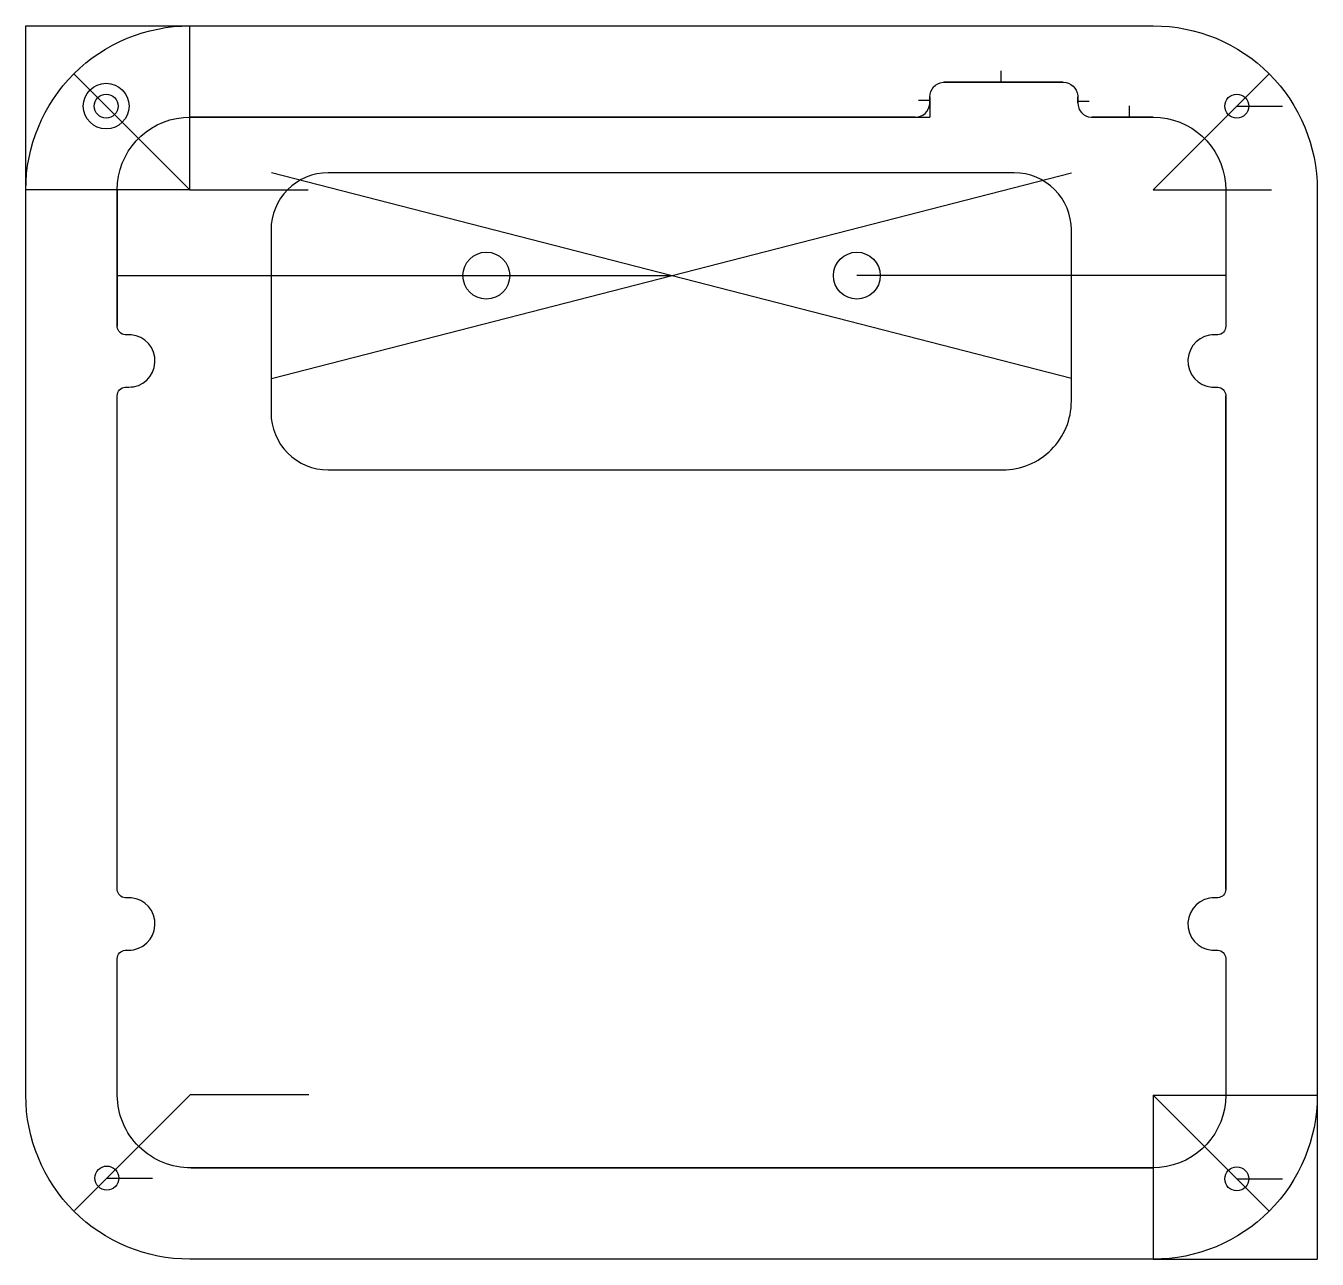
# Model space of a CAD drawing. Header units: millimetres. Extents: x -9 to 104, y -11 to 97.
import ezdxf

# ---------------------------------------------------------------- set-up
doc = ezdxf.new("R2010")
doc.units = ezdxf.units.MM
doc.layers.get('0').update_dxf_attribs({"linetype": 'CONTINUOUS'})

msp = doc.modelspace()

# ---------------------------------------------------------------- linework, layer by layer
for p, q in [((-9.21, 97.16), (5.14, 97.16)), ((-9.21, 82.81), (-9.21, 97.16)), ((5.14, 82.81), (5.14, 97.16)), ((-2.18, 90.13), (-5.01, 92.96)), ((76.16, 92.22), (76.16, 93.22)), ((96.78, 90.13), (99.61, 92.96)), ((81.59, 92.22), (71.18, 92.22)), ((69.91, 90.61), (68.91, 90.61)), ((69.91, 90.95), (69.91, 90.43)), ((69.91, 90.61), (69.91, 89.16)), ((82.86, 90.43), (82.86, 90.95)), ((82.86, 90.56), (83.86, 90.56)), ((5.14, 82.81), (-2.18, 90.13)), ((87.38, 89.16), (87.38, 90.16)), ((89.47, 82.81), (96.78, 90.13)), ((96.78, 90.13), (100.78, 90.13)), ((68.64, 89.16), (5.14, 89.16)), ((68.64, 89.16), (69.91, 89.16)), ((69.91, 89.16), (69.9, 89.16)), ((89.47, 89.16), (84.13, 89.16)), ((12.3, 66.3), (82.3, 84.3)), ((82.3, 66.3), (12.3, 84.3)), ((5.14, 82.81), (-9.21, 82.81)), ((-1.21, 82.81), (-1.21, 70.87)), ((5.14, 82.81), (15.49, 82.81)), ((89.47, 82.81), (99.82, 82.81)), ((-1.21, 75.3), (31.09, 75.3)), ((31.09, 75.3), (47.3, 75.3)), ((95.82, 75.3), (63.52, 75.3)), ((95.82, 21.6), (95.82, 64.78)), ((5.2, 3.63), (-2.12, -3.69)), ((5.2, 3.63), (15.55, 3.63)), ((89.47, 3.56), (90.24, 3.56)), ((89.47, 3.56), (103.82, 3.56)), ((89.47, 3.56), (99.82, 3.56)), ((89.47, 3.56), (89.47, -10.79)), ((89.47, 3.56), (96.78, -3.76)), ((103.82, 3.56), (103.82, -10.79)), ((5.26, -2.79), (89.47, -2.79)), ((-2.12, -3.69), (-4.95, -6.52)), ((-2.12, -3.69), (1.88, -3.69)), ((96.78, -3.76), (100.78, -3.76)), ((96.78, -3.76), (99.61, -6.58)), ((89.47, -10.79), (103.82, -10.79))]:
    msp.add_line(p, q)
for points in [[(5.14, -10.79, -0.414214), (-9.21, 3.56), (-9.21, 82.81, -0.414214), (5.14, 97.16), (89.47, 97.16, -0.414214), (103.82, 82.81), (103.82, 3.56, -0.414214), (89.47, -10.79)], [(-0.2, 16.26), (0, 16.27), (0.2, 16.3, 0.968562), (-0.45, 20.83), (-0.52, 20.84, -0.363969), (-1.21, 21.53), (-1.21, 21.6), (-1.21, 64.78, -0.388879), (-0.52, 65.54), (-0.45, 65.54), (-0.2, 65.54), (0, 65.55), (0.2, 65.57, 0.968562), (-0.45, 70.11), (-0.52, 70.11, -0.363969), (-1.21, 70.81), (-1.21, 70.87), (-1.21, 82.81, -0.388879), (4.58, 89.14), (5.14, 89.16), (68.64, 89.16, 0.388879), (69.9, 90.32), (69.91, 90.43), (69.91, 90.95, -0.388879), (71.07, 92.22), (71.18, 92.22), (81.59, 92.22, -0.388879), (82.86, 91.06), (82.86, 90.95), (82.86, 90.43, 0.388879), (84.02, 89.16), (84.13, 89.16), (89.47, 89.16, -0.388879), (95.79, 83.36), (95.82, 82.81), (95.82, 70.87, -0.388879), (95.12, 70.11), (95.05, 70.11), (94.8, 70.11), (94.6, 70.1), (94.4, 70.08, 0.968562), (95.05, 65.54), (95.12, 65.54, -0.36397), (95.81, 64.84), (95.82, 64.78), (95.82, 21.6, -0.388879), (95.12, 20.84), (95.05, 20.83), (94.8, 20.83), (94.6, 20.83), (94.4, 20.8, 0.968562), (95.05, 16.26), (95.12, 16.26, -0.36397), (95.81, 15.57), (95.82, 15.5), (95.82, 3.56, -0.388879), (90.02, -2.76), (89.47, -2.79), (5.26, -2.79, -0.414214), (-1.21, 3.56), (-1.21, 15.5, -0.388879), (-0.52, 16.26), (-0.45, 16.26)], [(77.3, 84.3), (17.25, 84.3, 0.414214), (12.25, 79.3), (12.25, 63.3, 0.414214), (17.25, 58.3), (76.3, 58.3, 0.414214), (82.3, 64.3), (82.3, 79.3, 0.414214)]]:
    msp.add_lwpolyline(points, format="xyb", close=True)
for centre, radius in [((-2.18, 90.13), 2), ((-2.18, 90.13), 1.05), ((96.78, 90.13), 1.05), ((31.09, 75.3), 2.05), ((63.52, 75.3), 2.05), ((-2.12, -3.69), 1.05), ((96.78, -3.76), 1.05)]:
    msp.add_circle(centre, radius)

doc.saveas('drawing.dxf')
